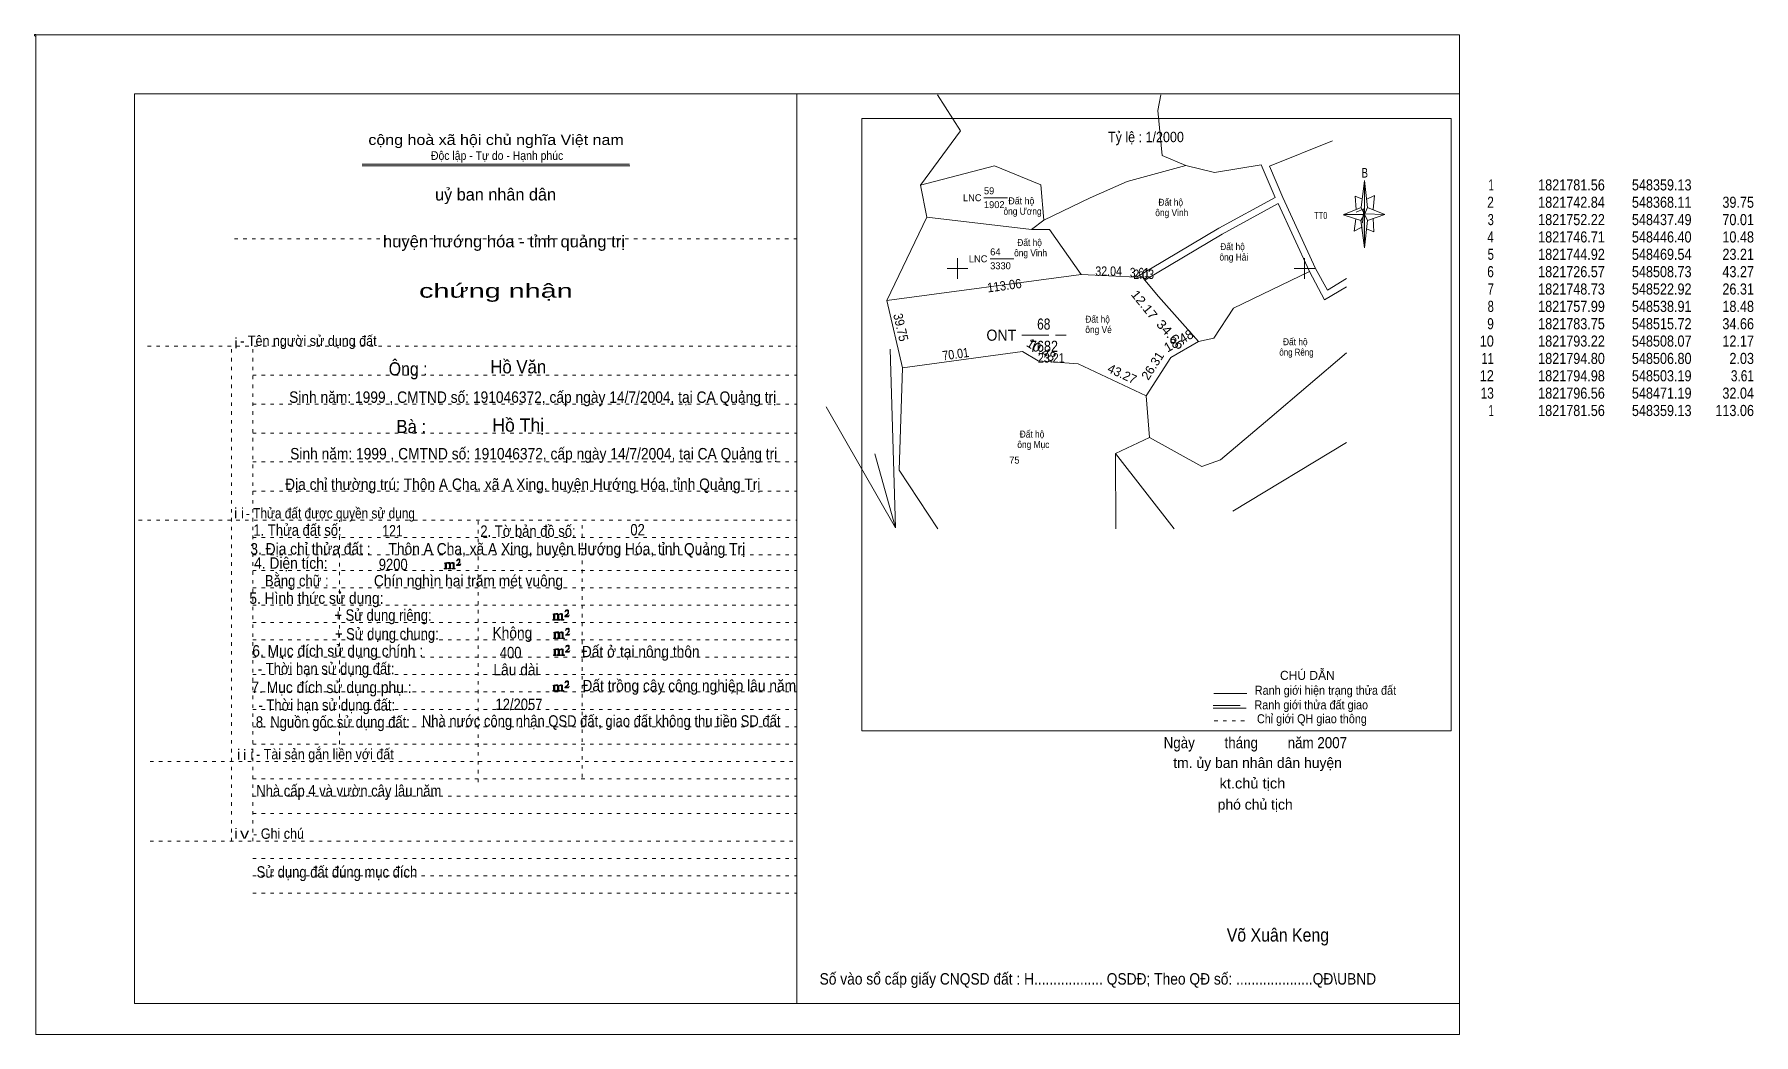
# Model space of a CAD drawing. Header units: centimetres. Extents: x -1.6 to 48, y -3.3 to 25.5.
import ezdxf
from ezdxf.enums import TextEntityAlignment as Align

# ---------------------------------------------------------------- set-up
doc = ezdxf.new("R2010")
doc.units = ezdxf.units.CM
doc.header["$LTSCALE"] = 0.13
doc.linetypes.add('DOTTED', pattern=[1.5, 0.3, -1.2])
doc.linetypes.add('LONG_DASHED', pattern=[7.5, 6, -1.5])
for name, color, linetype, lineweight in [('1', 7, 'DOTTED', 13), ('22', 7, 'Continuous', 13), ('33', 7, 'LONG_DASHED', 13), ('4', 7, 'Continuous', 13), ('5', 7, 'Continuous', 13), ('50', 7, 'Continuous', 13), ('52', 7, 'Continuous', 13), ('53', 7, 'Continuous', 13)]:
    doc.layers.add(name, color=color, linetype=linetype, lineweight=lineweight)
for name, color, linetype in [('10', 7, 'Continuous'), ('23', 7, 'Continuous'), ('30', 7, 'Continuous')]:
    doc.layers.add(name, color=color, linetype=linetype)

msp = doc.modelspace()

# ---------------------------------------------------------------- hatches: boundary and pattern name
at = {"layer": '5'}
msp.add_hatch(color=256, dxfattribs=at).paths.add_polyline_path([(36.77, 20.31), (36.77, 19.35), (36.67, 20.13)])
at = {"layer": '50'}
for points in [[(10.27, 10.13), (10.27, 10.12), (10.27, 10.11), (10.25, 10.11), (10.24, 10.11), (10.24, 10.1), (10.33, 10.1), (10.33, 10.11), (10.32, 10.11), (10.31, 10.11), (10.31, 10.12), (10.31, 10.13), (10.31, 10.24), (10.31, 10.25), (10.32, 10.26), (10.34, 10.26), (10.35, 10.26), (10.36, 10.26), (10.37, 10.25), (10.39, 10.22), (10.39, 10.13), (10.37, 10.12), (10.37, 10.11), (10.36, 10.11), (10.35, 10.11), (10.35, 10.1), (10.44, 10.1), (10.44, 10.11), (10.43, 10.11), (10.42, 10.11), (10.42, 10.12), (10.42, 10.13), (10.42, 10.24), (10.44, 10.26), (10.45, 10.26), (10.46, 10.26), (10.49, 10.26), (10.49, 10.25), (10.5, 10.24), (10.5, 10.22), (10.5, 10.13), (10.5, 10.12), (10.49, 10.11), (10.49, 10.11), (10.47, 10.11), (10.47, 10.1), (10.56, 10.1), (10.56, 10.11), (10.55, 10.11), (10.54, 10.11), (10.53, 10.12), (10.53, 10.13), (10.53, 10.2), (10.53, 10.25), (10.53, 10.26), (10.52, 10.27), (10.5, 10.28), (10.47, 10.28), (10.46, 10.28), (10.44, 10.27), (10.41, 10.25), (10.41, 10.26), (10.4, 10.28), (10.39, 10.28), (10.37, 10.28), (10.35, 10.28), (10.34, 10.28), (10.32, 10.26), (10.31, 10.26), (10.31, 10.25), (10.31, 10.25), (10.31, 10.26), (10.31, 10.28), (10.24, 10.26), (10.24, 10.26), (10.25, 10.26), (10.27, 10.25), (10.27, 10.24), (10.27, 10.23)], [(10.69, 10.19), (10.72, 10.24), (10.72, 10.24), (10.71, 10.22), (10.69, 10.22), (10.68, 10.22), (10.63, 10.22), (10.66, 10.26), (10.67, 10.27), (10.69, 10.28), (10.69, 10.3), (10.69, 10.32), (10.69, 10.34), (10.69, 10.35), (10.69, 10.37), (10.68, 10.38), (10.67, 10.38), (10.66, 10.39), (10.65, 10.39), (10.63, 10.38), (10.63, 10.38), (10.62, 10.37), (10.61, 10.35), (10.59, 10.33), (10.61, 10.33), (10.61, 10.35), (10.62, 10.35), (10.63, 10.36), (10.65, 10.36), (10.66, 10.36), (10.67, 10.35), (10.68, 10.35), (10.68, 10.32), (10.68, 10.3), (10.66, 10.28), (10.66, 10.26), (10.65, 10.25), (10.59, 10.2), (10.59, 10.19)], [(13.39, 8.66), (13.39, 8.65), (13.39, 8.64), (13.38, 8.64), (13.37, 8.64), (13.37, 8.62), (13.45, 8.62), (13.45, 8.64), (13.44, 8.64), (13.43, 8.64), (13.43, 8.65), (13.43, 8.66), (13.43, 8.77), (13.43, 8.78), (13.44, 8.79), (13.47, 8.79), (13.48, 8.79), (13.49, 8.79), (13.5, 8.78), (13.51, 8.74), (13.51, 8.66), (13.5, 8.65), (13.5, 8.64), (13.49, 8.64), (13.48, 8.64), (13.48, 8.62), (13.57, 8.62), (13.57, 8.64), (13.55, 8.64), (13.54, 8.64), (13.54, 8.65), (13.54, 8.66), (13.54, 8.77), (13.57, 8.79), (13.58, 8.79), (13.59, 8.79), (13.61, 8.79), (13.61, 8.78), (13.62, 8.77), (13.62, 8.74), (13.62, 8.66), (13.62, 8.65), (13.61, 8.64), (13.61, 8.64), (13.6, 8.64), (13.6, 8.62), (13.69, 8.62), (13.69, 8.64), (13.67, 8.64), (13.66, 8.64), (13.65, 8.65), (13.65, 8.66), (13.65, 8.73), (13.65, 8.78), (13.65, 8.79), (13.64, 8.8), (13.62, 8.81), (13.6, 8.81), (13.59, 8.81), (13.57, 8.8), (13.53, 8.78), (13.53, 8.79), (13.52, 8.81), (13.51, 8.81), (13.5, 8.81), (13.48, 8.81), (13.47, 8.81), (13.44, 8.79), (13.43, 8.79), (13.43, 8.78), (13.43, 8.78), (13.43, 8.79), (13.43, 8.81), (13.37, 8.79), (13.37, 8.79), (13.38, 8.79), (13.39, 8.78), (13.39, 8.77), (13.39, 8.76)], [(13.82, 8.72), (13.84, 8.77), (13.84, 8.77), (13.83, 8.74), (13.82, 8.74), (13.81, 8.74), (13.75, 8.74), (13.79, 8.79), (13.8, 8.8), (13.82, 8.81), (13.82, 8.83), (13.82, 8.84), (13.82, 8.87), (13.82, 8.88), (13.82, 8.9), (13.81, 8.91), (13.8, 8.91), (13.79, 8.92), (13.77, 8.92), (13.75, 8.91), (13.75, 8.91), (13.74, 8.9), (13.73, 8.88), (13.72, 8.86), (13.73, 8.86), (13.73, 8.88), (13.74, 8.88), (13.75, 8.89), (13.77, 8.89), (13.79, 8.89), (13.8, 8.88), (13.81, 8.88), (13.81, 8.84), (13.81, 8.83), (13.79, 8.81), (13.79, 8.79), (13.77, 8.78), (13.72, 8.73), (13.72, 8.72)], [(13.41, 8.12), (13.41, 8.11), (13.41, 8.1), (13.4, 8.1), (13.39, 8.1), (13.39, 8.09), (13.48, 8.09), (13.48, 8.1), (13.47, 8.1), (13.45, 8.1), (13.45, 8.11), (13.45, 8.12), (13.45, 8.23), (13.45, 8.24), (13.47, 8.26), (13.49, 8.26), (13.5, 8.26), (13.51, 8.26), (13.52, 8.24), (13.53, 8.21), (13.53, 8.12), (13.52, 8.11), (13.52, 8.1), (13.51, 8.1), (13.5, 8.1), (13.5, 8.09), (13.59, 8.09), (13.59, 8.1), (13.58, 8.1), (13.57, 8.1), (13.57, 8.11), (13.57, 8.12), (13.57, 8.23), (13.59, 8.26), (13.6, 8.26), (13.61, 8.26), (13.63, 8.26), (13.63, 8.24), (13.64, 8.23), (13.64, 8.21), (13.64, 8.12), (13.64, 8.11), (13.63, 8.1), (13.63, 8.1), (13.62, 8.1), (13.62, 8.09), (13.71, 8.09), (13.71, 8.1), (13.7, 8.1), (13.69, 8.1), (13.67, 8.11), (13.67, 8.12), (13.67, 8.2), (13.67, 8.24), (13.67, 8.26), (13.66, 8.27), (13.64, 8.28), (13.62, 8.28), (13.61, 8.28), (13.59, 8.27), (13.55, 8.24), (13.55, 8.26), (13.54, 8.28), (13.53, 8.28), (13.52, 8.28), (13.5, 8.28), (13.49, 8.28), (13.47, 8.26), (13.45, 8.26), (13.45, 8.24), (13.45, 8.24), (13.45, 8.26), (13.45, 8.28), (13.39, 8.26), (13.39, 8.26), (13.4, 8.26), (13.41, 8.24), (13.41, 8.23), (13.41, 8.22)], [(13.84, 8.19), (13.86, 8.23), (13.86, 8.23), (13.85, 8.21), (13.84, 8.21), (13.83, 8.21), (13.77, 8.21), (13.81, 8.26), (13.82, 8.27), (13.84, 8.28), (13.84, 8.3), (13.84, 8.31), (13.84, 8.33), (13.84, 8.34), (13.84, 8.37), (13.83, 8.38), (13.82, 8.38), (13.81, 8.39), (13.8, 8.39), (13.77, 8.38), (13.77, 8.38), (13.76, 8.37), (13.75, 8.34), (13.74, 8.32), (13.75, 8.32), (13.75, 8.34), (13.76, 8.34), (13.77, 8.36), (13.8, 8.36), (13.81, 8.36), (13.82, 8.34), (13.83, 8.34), (13.83, 8.31), (13.83, 8.3), (13.81, 8.28), (13.81, 8.26), (13.8, 8.24), (13.74, 8.2), (13.74, 8.19)], [(13.41, 7.64), (13.41, 7.63), (13.41, 7.62), (13.4, 7.62), (13.39, 7.62), (13.39, 7.6), (13.47, 7.6), (13.47, 7.62), (13.46, 7.62), (13.45, 7.62), (13.45, 7.63), (13.45, 7.64), (13.45, 7.75), (13.45, 7.76), (13.46, 7.77), (13.49, 7.77), (13.5, 7.77), (13.51, 7.77), (13.52, 7.76), (13.53, 7.72), (13.53, 7.64), (13.52, 7.63), (13.52, 7.62), (13.51, 7.62), (13.5, 7.62), (13.5, 7.6), (13.59, 7.6), (13.59, 7.62), (13.57, 7.62), (13.56, 7.62), (13.56, 7.63), (13.56, 7.64), (13.56, 7.75), (13.59, 7.77), (13.6, 7.77), (13.61, 7.77), (13.63, 7.77), (13.63, 7.76), (13.64, 7.75), (13.64, 7.72), (13.64, 7.64), (13.64, 7.63), (13.63, 7.62), (13.63, 7.62), (13.62, 7.62), (13.62, 7.6), (13.71, 7.6), (13.71, 7.62), (13.69, 7.62), (13.68, 7.62), (13.67, 7.63), (13.67, 7.64), (13.67, 7.71), (13.67, 7.76), (13.67, 7.77), (13.66, 7.78), (13.64, 7.79), (13.62, 7.79), (13.61, 7.79), (13.59, 7.78), (13.55, 7.76), (13.55, 7.77), (13.54, 7.79), (13.53, 7.79), (13.52, 7.79), (13.5, 7.79), (13.49, 7.79), (13.46, 7.77), (13.45, 7.77), (13.45, 7.76), (13.45, 7.76), (13.45, 7.77), (13.45, 7.79), (13.39, 7.77), (13.39, 7.77), (13.4, 7.77), (13.41, 7.76), (13.41, 7.75), (13.41, 7.74)], [(13.84, 7.7), (13.86, 7.75), (13.86, 7.75), (13.85, 7.72), (13.84, 7.72), (13.83, 7.72), (13.77, 7.72), (13.81, 7.77), (13.82, 7.78), (13.84, 7.79), (13.84, 7.81), (13.84, 7.82), (13.84, 7.85), (13.84, 7.86), (13.84, 7.88), (13.83, 7.89), (13.82, 7.89), (13.81, 7.9), (13.79, 7.9), (13.77, 7.89), (13.77, 7.89), (13.76, 7.88), (13.75, 7.86), (13.74, 7.84), (13.75, 7.84), (13.75, 7.86), (13.76, 7.86), (13.77, 7.87), (13.79, 7.87), (13.81, 7.87), (13.82, 7.86), (13.83, 7.86), (13.83, 7.82), (13.83, 7.81), (13.81, 7.79), (13.81, 7.77), (13.79, 7.76), (13.74, 7.71), (13.74, 7.7)], [(13.39, 6.61), (13.39, 6.6), (13.39, 6.59), (13.38, 6.59), (13.37, 6.59), (13.37, 6.57), (13.45, 6.57), (13.45, 6.59), (13.44, 6.59), (13.43, 6.59), (13.43, 6.6), (13.43, 6.61), (13.43, 6.72), (13.43, 6.73), (13.44, 6.74), (13.47, 6.74), (13.48, 6.74), (13.49, 6.74), (13.5, 6.73), (13.51, 6.69), (13.51, 6.61), (13.5, 6.6), (13.5, 6.59), (13.49, 6.59), (13.48, 6.59), (13.48, 6.57), (13.57, 6.57), (13.57, 6.59), (13.55, 6.59), (13.54, 6.59), (13.54, 6.6), (13.54, 6.61), (13.54, 6.72), (13.57, 6.74), (13.58, 6.74), (13.59, 6.74), (13.61, 6.74), (13.61, 6.73), (13.62, 6.72), (13.62, 6.69), (13.62, 6.61), (13.62, 6.6), (13.61, 6.59), (13.61, 6.59), (13.6, 6.59), (13.6, 6.57), (13.69, 6.57), (13.69, 6.59), (13.67, 6.59), (13.66, 6.59), (13.65, 6.6), (13.65, 6.61), (13.65, 6.68), (13.65, 6.73), (13.65, 6.74), (13.64, 6.75), (13.62, 6.76), (13.6, 6.76), (13.59, 6.76), (13.57, 6.75), (13.53, 6.73), (13.53, 6.74), (13.52, 6.76), (13.51, 6.76), (13.5, 6.76), (13.48, 6.76), (13.47, 6.76), (13.44, 6.74), (13.43, 6.74), (13.43, 6.73), (13.43, 6.73), (13.43, 6.74), (13.43, 6.76), (13.37, 6.74), (13.37, 6.74), (13.38, 6.74), (13.39, 6.73), (13.39, 6.72), (13.39, 6.71)], [(13.82, 6.67), (13.84, 6.72), (13.84, 6.72), (13.83, 6.69), (13.82, 6.69), (13.81, 6.69), (13.75, 6.69), (13.79, 6.74), (13.8, 6.75), (13.82, 6.76), (13.82, 6.78), (13.82, 6.79), (13.82, 6.82), (13.82, 6.83), (13.82, 6.85), (13.81, 6.86), (13.8, 6.86), (13.79, 6.87), (13.77, 6.87), (13.75, 6.86), (13.75, 6.86), (13.74, 6.85), (13.73, 6.83), (13.72, 6.81), (13.73, 6.81), (13.73, 6.83), (13.74, 6.83), (13.75, 6.84), (13.77, 6.84), (13.79, 6.84), (13.8, 6.83), (13.81, 6.83), (13.81, 6.79), (13.81, 6.78), (13.79, 6.76), (13.79, 6.74), (13.77, 6.73), (13.72, 6.68), (13.72, 6.67)]]:
    msp.add_hatch(color=256, dxfattribs=at).paths.add_polyline_path(points)

# ---------------------------------------------------------------- linework, layer by layer
at = {"layer": '1', "linetype": 'Continuous'}
for p, q in [((1.31, -2.42), (1.31, 23.78)), ((1.31, 23.78), (39.51, 23.78)), ((20.41, -2.42), (20.41, 23.78)), ((39.51, -2.42), (39.51, 23.78)), ((7.87, 21.76), (15.58, 21.76)), ((7.87, 21.71), (15.59, 21.71)), ((36.67, 20.13), (36.16, 20.3)), ((1.31, -2.42), (39.51, -2.42))]:
    msp.add_line(p, q, dxfattribs=at)
at = {"layer": '1'}
for p, q in [((4.19, 19.61), (20.41, 19.61)), ((1.69, 16.51), (20.41, 16.51)), ((4.11, 2.25), (4.11, 16.51)), ((4.72, 2.25), (4.72, 16.51)), ((4.72, 15.68), (20.41, 15.68)), ((4.72, 14.84), (20.41, 14.84)), ((4.72, 14.01), (20.41, 14.01)), ((4.72, 13.18), (20.41, 13.18)), ((4.72, 12.34), (20.41, 12.34)), ((1.43, 11.5), (20.41, 11.5)), ((7.22, 5.05), (7.22, 11.5)), ((11.22, 3.95), (11.22, 11.5)), ((14.22, 4.09), (14.22, 11.5)), ((4.72, 11), (20.41, 11)), ((4.72, 10.5), (20.41, 10.5)), ((4.72, 10.05), (20.41, 10.05)), ((4.72, 9.55), (20.41, 9.55)), ((4.72, 9.05), (20.41, 9.05)), ((4.72, 8.55), (20.41, 8.55)), ((4.72, 8.05), (20.41, 8.05)), ((4.72, 7.55), (20.41, 7.55)), ((4.72, 7.05), (20.41, 7.05)), ((4.72, 6.55), (20.41, 6.55)), ((4.72, 6.05), (20.41, 6.05)), ((4.72, 5.55), (20.41, 5.55)), ((4.72, 5.05), (20.41, 5.05)), ((1.76, 4.55), (20.41, 4.55)), ((4.72, 4.05), (20.41, 4.05)), ((4.72, 3.55), (20.41, 3.55)), ((4.72, 3.05), (20.41, 3.05)), ((1.76, 2.25), (20.41, 2.25)), ((4.72, 1.75), (20.41, 1.75)), ((4.72, 1.25), (20.41, 1.25)), ((4.72, 0.75), (20.41, 0.75))]:
    msp.add_line(p, q, dxfattribs=at)
at = {"layer": '1', "linetype": 'Continuous'}
msp.add_lwpolyline([(-1.53, -3.32), (39.51, -3.32), (39.51, 25.48), (-1.53, 25.48)], close=True, dxfattribs=at)
msp.add_lwpolyline([(36.68, 19.93), (36.47, 19.83), (36.52, 20.18)], dxfattribs=at)
at = {"layer": '22'}
for p, q in [((23.97, 21.15), (24.15, 20.23)), ((24.15, 20.23), (23, 17.83)), ((24.15, 20.23), (27.17, 19.87)), ((27.53, 20.14), (27.17, 19.87)), ((23, 17.83), (23.45, 15.89)), ((30.48, 15.08), (30.57, 13.88)), ((23.25, 11.28), (22.65, 13.41)), ((31.28, 11.25), (29.59, 13.42)), ((32.98, 11.76), (36.25, 13.74))]:
    msp.add_line(p, q, dxfattribs=at)
for points in [[(23.97, 21.15), (25.12, 22.72), (24.46, 23.75)], [(30.9, 23.75), (30.81, 23.3), (30.94, 22.01), (31.62, 21.72)], [(35.85, 22.43), (34.03, 21.7), (34.42, 20.8), (34.42, 20.8), (35.36, 18.75), (35.7, 18.13), (36.25, 18.46)], [(23.97, 21.15), (26.1, 21.71), (27.44, 21.16), (27.53, 20.14)], [(31.62, 21.72), (29.93, 21.26), (28.86, 20.79), (27.53, 20.14)], [(33.79, 21.74), (34.2, 20.8), (32.57, 19.91), (30.2, 18.5)], [(33.79, 21.74), (32.45, 21.52), (31.62, 21.72)], [(35.19, 18.66), (34.28, 20.62), (32.67, 19.74), (30.44, 18.41)], [(28.6, 18.58), (27.69, 19.87), (27.17, 19.87)], [(30.2, 18.5), (28.6, 18.58), (23, 17.83)], [(30.2, 18.5), (30.38, 18.49), (30.44, 18.41)], [(31.99, 16.65), (30.83, 17.94), (30.44, 18.41)], [(31.99, 16.65), (32.43, 16.74), (32.99, 17.61), (35.19, 18.66)], [(35.19, 18.66), (35.62, 17.85), (36.25, 18.22)], [(23.1, 16.43), (23.25, 11.28), (21.25, 14.77)], [(30.48, 15.08), (28.52, 16), (27.36, 16.09), (26.91, 16.36), (23.45, 15.89)], [(30.48, 15.08), (31.19, 16.19), (31.99, 16.65)], [(24.47, 11.25), (23.36, 12.94), (23.45, 15.89)], [(32.08, 13.05), (32.62, 13.24), (34.04, 14.44), (36.25, 16.32)], [(32.08, 13.05), (30.57, 13.88), (29.59, 13.42), (29.6, 11.25)]]:
    msp.add_lwpolyline(points, dxfattribs=at)
at = {"layer": '33'}
msp.add_line((26.89, 16.83), (28.17, 16.83), dxfattribs=at)
at = {"layer": '4'}
for p, q in [((32.43, 6.51), (33.38, 6.51)), ((32.41, 6.08), (33.36, 6.08))]:
    msp.add_line(p, q, dxfattribs=at)
at = {"layer": '4', "linetype": 'LONG_DASHED'}
msp.add_line((32.41, 6.16), (33.36, 6.16), dxfattribs=at)
at = {"layer": '4', "linetype": 'DOTTED'}
msp.add_line((32.44, 5.72), (33.43, 5.72), dxfattribs=at)
at = {"layer": '4'}
msp.add_lwpolyline([(22.28, 23.07), (39.27, 23.07), (39.27, 5.43), (22.28, 5.43)], close=True, dxfattribs=at)
msp.add_circle((-1.55, 25.47), 0.025, dxfattribs=at)
at = {"layer": '5'}
for p, q in [((36.68, 20.51), (36.77, 21.29)), ((36.86, 20.51), (37.36, 20.31)), ((36.86, 20.13), (36.77, 19.35)), ((37.04, 19.81), (36.83, 19.89)), ((37.02, 20.19), (37.04, 19.81))]:
    msp.add_line(p, q, dxfattribs=at)
for points in [[(36.71, 20.75), (36.5, 20.83), (36.53, 20.45)], [(36.84, 20.75), (37.06, 20.85), (37.02, 20.45)], [(36.77, 20.31), (36.68, 20.51), (36.18, 20.31)], [(36.53, 20.37), (36.75, 20.47), (36.71, 20.07)], [(36.77, 20.31), (36.86, 20.13), (37.36, 20.31)]]:
    msp.add_lwpolyline(points, dxfattribs=at)
for points in [[(36.77, 21.29), (36.86, 20.51), (36.77, 20.31)], [(36.77, 20.31), (36.18, 20.31), (36.68, 20.51), (36.86, 20.13), (37.36, 20.31), (36.77, 20.33)], [(36.77, 20.31), (36.77, 19.35), (36.67, 20.13)]]:
    msp.add_lwpolyline(points, close=True, dxfattribs=at)
at = {"layer": '50'}
for points in [[(10.27, 10.13), (10.27, 10.12), (10.27, 10.11), (10.25, 10.11), (10.24, 10.11), (10.24, 10.1), (10.33, 10.1), (10.33, 10.11), (10.32, 10.11), (10.31, 10.11), (10.31, 10.12), (10.31, 10.13), (10.31, 10.24), (10.31, 10.25), (10.32, 10.26), (10.34, 10.26), (10.35, 10.26), (10.36, 10.26), (10.37, 10.25), (10.39, 10.22), (10.39, 10.13), (10.37, 10.12), (10.37, 10.11), (10.36, 10.11), (10.35, 10.11), (10.35, 10.1), (10.44, 10.1), (10.44, 10.11), (10.43, 10.11), (10.42, 10.11), (10.42, 10.12), (10.42, 10.13), (10.42, 10.24), (10.44, 10.26), (10.45, 10.26), (10.46, 10.26), (10.49, 10.26), (10.49, 10.25), (10.5, 10.24), (10.5, 10.22), (10.5, 10.13), (10.5, 10.12), (10.49, 10.11), (10.49, 10.11), (10.47, 10.11), (10.47, 10.1), (10.56, 10.1), (10.56, 10.11), (10.55, 10.11), (10.54, 10.11), (10.53, 10.12), (10.53, 10.13), (10.53, 10.2), (10.53, 10.25), (10.53, 10.26), (10.52, 10.27), (10.5, 10.28), (10.47, 10.28), (10.46, 10.28), (10.44, 10.27), (10.41, 10.25), (10.41, 10.26), (10.4, 10.28), (10.39, 10.28), (10.37, 10.28), (10.35, 10.28), (10.34, 10.28), (10.32, 10.26), (10.31, 10.26), (10.31, 10.25), (10.31, 10.25), (10.31, 10.26), (10.31, 10.28), (10.24, 10.26), (10.24, 10.26), (10.25, 10.26), (10.27, 10.25), (10.27, 10.24), (10.27, 10.23)], [(10.69, 10.19), (10.72, 10.24), (10.72, 10.24), (10.71, 10.22), (10.69, 10.22), (10.68, 10.22), (10.63, 10.22), (10.66, 10.26), (10.67, 10.27), (10.69, 10.28), (10.69, 10.3), (10.69, 10.32), (10.69, 10.34), (10.69, 10.35), (10.69, 10.37), (10.68, 10.38), (10.67, 10.38), (10.66, 10.39), (10.65, 10.39), (10.63, 10.38), (10.63, 10.38), (10.62, 10.37), (10.61, 10.35), (10.59, 10.33), (10.61, 10.33), (10.61, 10.35), (10.62, 10.35), (10.63, 10.36), (10.65, 10.36), (10.66, 10.36), (10.67, 10.35), (10.68, 10.35), (10.68, 10.32), (10.68, 10.3), (10.66, 10.28), (10.66, 10.26), (10.65, 10.25), (10.59, 10.2), (10.59, 10.19)], [(13.39, 8.66), (13.39, 8.65), (13.39, 8.64), (13.38, 8.64), (13.37, 8.64), (13.37, 8.62), (13.45, 8.62), (13.45, 8.64), (13.44, 8.64), (13.43, 8.64), (13.43, 8.65), (13.43, 8.66), (13.43, 8.77), (13.43, 8.78), (13.44, 8.79), (13.47, 8.79), (13.48, 8.79), (13.49, 8.79), (13.5, 8.78), (13.51, 8.74), (13.51, 8.66), (13.5, 8.65), (13.5, 8.64), (13.49, 8.64), (13.48, 8.64), (13.48, 8.62), (13.57, 8.62), (13.57, 8.64), (13.55, 8.64), (13.54, 8.64), (13.54, 8.65), (13.54, 8.66), (13.54, 8.77), (13.57, 8.79), (13.58, 8.79), (13.59, 8.79), (13.61, 8.79), (13.61, 8.78), (13.62, 8.77), (13.62, 8.74), (13.62, 8.66), (13.62, 8.65), (13.61, 8.64), (13.61, 8.64), (13.6, 8.64), (13.6, 8.62), (13.69, 8.62), (13.69, 8.64), (13.67, 8.64), (13.66, 8.64), (13.65, 8.65), (13.65, 8.66), (13.65, 8.73), (13.65, 8.78), (13.65, 8.79), (13.64, 8.8), (13.62, 8.81), (13.6, 8.81), (13.59, 8.81), (13.57, 8.8), (13.53, 8.78), (13.53, 8.79), (13.52, 8.81), (13.51, 8.81), (13.5, 8.81), (13.48, 8.81), (13.47, 8.81), (13.44, 8.79), (13.43, 8.79), (13.43, 8.78), (13.43, 8.78), (13.43, 8.79), (13.43, 8.81), (13.37, 8.79), (13.37, 8.79), (13.38, 8.79), (13.39, 8.78), (13.39, 8.77), (13.39, 8.76)], [(13.82, 8.72), (13.84, 8.77), (13.84, 8.77), (13.83, 8.74), (13.82, 8.74), (13.81, 8.74), (13.75, 8.74), (13.79, 8.79), (13.8, 8.8), (13.82, 8.81), (13.82, 8.83), (13.82, 8.84), (13.82, 8.87), (13.82, 8.88), (13.82, 8.9), (13.81, 8.91), (13.8, 8.91), (13.79, 8.92), (13.77, 8.92), (13.75, 8.91), (13.75, 8.91), (13.74, 8.9), (13.73, 8.88), (13.72, 8.86), (13.73, 8.86), (13.73, 8.88), (13.74, 8.88), (13.75, 8.89), (13.77, 8.89), (13.79, 8.89), (13.8, 8.88), (13.81, 8.88), (13.81, 8.84), (13.81, 8.83), (13.79, 8.81), (13.79, 8.79), (13.77, 8.78), (13.72, 8.73), (13.72, 8.72)], [(13.41, 8.12), (13.41, 8.11), (13.41, 8.1), (13.4, 8.1), (13.39, 8.1), (13.39, 8.09), (13.48, 8.09), (13.48, 8.1), (13.47, 8.1), (13.45, 8.1), (13.45, 8.11), (13.45, 8.12), (13.45, 8.23), (13.45, 8.24), (13.47, 8.26), (13.49, 8.26), (13.5, 8.26), (13.51, 8.26), (13.52, 8.24), (13.53, 8.21), (13.53, 8.12), (13.52, 8.11), (13.52, 8.1), (13.51, 8.1), (13.5, 8.1), (13.5, 8.09), (13.59, 8.09), (13.59, 8.1), (13.58, 8.1), (13.57, 8.1), (13.57, 8.11), (13.57, 8.12), (13.57, 8.23), (13.59, 8.26), (13.6, 8.26), (13.61, 8.26), (13.63, 8.26), (13.63, 8.24), (13.64, 8.23), (13.64, 8.21), (13.64, 8.12), (13.64, 8.11), (13.63, 8.1), (13.63, 8.1), (13.62, 8.1), (13.62, 8.09), (13.71, 8.09), (13.71, 8.1), (13.7, 8.1), (13.69, 8.1), (13.67, 8.11), (13.67, 8.12), (13.67, 8.2), (13.67, 8.24), (13.67, 8.26), (13.66, 8.27), (13.64, 8.28), (13.62, 8.28), (13.61, 8.28), (13.59, 8.27), (13.55, 8.24), (13.55, 8.26), (13.54, 8.28), (13.53, 8.28), (13.52, 8.28), (13.5, 8.28), (13.49, 8.28), (13.47, 8.26), (13.45, 8.26), (13.45, 8.24), (13.45, 8.24), (13.45, 8.26), (13.45, 8.28), (13.39, 8.26), (13.39, 8.26), (13.4, 8.26), (13.41, 8.24), (13.41, 8.23), (13.41, 8.22)], [(13.84, 8.19), (13.86, 8.23), (13.86, 8.23), (13.85, 8.21), (13.84, 8.21), (13.83, 8.21), (13.77, 8.21), (13.81, 8.26), (13.82, 8.27), (13.84, 8.28), (13.84, 8.3), (13.84, 8.31), (13.84, 8.33), (13.84, 8.34), (13.84, 8.37), (13.83, 8.38), (13.82, 8.38), (13.81, 8.39), (13.8, 8.39), (13.77, 8.38), (13.77, 8.38), (13.76, 8.37), (13.75, 8.34), (13.74, 8.32), (13.75, 8.32), (13.75, 8.34), (13.76, 8.34), (13.77, 8.36), (13.8, 8.36), (13.81, 8.36), (13.82, 8.34), (13.83, 8.34), (13.83, 8.31), (13.83, 8.3), (13.81, 8.28), (13.81, 8.26), (13.8, 8.24), (13.74, 8.2), (13.74, 8.19)], [(13.41, 7.64), (13.41, 7.63), (13.41, 7.62), (13.4, 7.62), (13.39, 7.62), (13.39, 7.6), (13.47, 7.6), (13.47, 7.62), (13.46, 7.62), (13.45, 7.62), (13.45, 7.63), (13.45, 7.64), (13.45, 7.75), (13.45, 7.76), (13.46, 7.77), (13.49, 7.77), (13.5, 7.77), (13.51, 7.77), (13.52, 7.76), (13.53, 7.72), (13.53, 7.64), (13.52, 7.63), (13.52, 7.62), (13.51, 7.62), (13.5, 7.62), (13.5, 7.6), (13.59, 7.6), (13.59, 7.62), (13.57, 7.62), (13.56, 7.62), (13.56, 7.63), (13.56, 7.64), (13.56, 7.75), (13.59, 7.77), (13.6, 7.77), (13.61, 7.77), (13.63, 7.77), (13.63, 7.76), (13.64, 7.75), (13.64, 7.72), (13.64, 7.64), (13.64, 7.63), (13.63, 7.62), (13.63, 7.62), (13.62, 7.62), (13.62, 7.6), (13.71, 7.6), (13.71, 7.62), (13.69, 7.62), (13.68, 7.62), (13.67, 7.63), (13.67, 7.64), (13.67, 7.71), (13.67, 7.76), (13.67, 7.77), (13.66, 7.78), (13.64, 7.79), (13.62, 7.79), (13.61, 7.79), (13.59, 7.78), (13.55, 7.76), (13.55, 7.77), (13.54, 7.79), (13.53, 7.79), (13.52, 7.79), (13.5, 7.79), (13.49, 7.79), (13.46, 7.77), (13.45, 7.77), (13.45, 7.76), (13.45, 7.76), (13.45, 7.77), (13.45, 7.79), (13.39, 7.77), (13.39, 7.77), (13.4, 7.77), (13.41, 7.76), (13.41, 7.75), (13.41, 7.74)], [(13.84, 7.7), (13.86, 7.75), (13.86, 7.75), (13.85, 7.72), (13.84, 7.72), (13.83, 7.72), (13.77, 7.72), (13.81, 7.77), (13.82, 7.78), (13.84, 7.79), (13.84, 7.81), (13.84, 7.82), (13.84, 7.85), (13.84, 7.86), (13.84, 7.88), (13.83, 7.89), (13.82, 7.89), (13.81, 7.9), (13.79, 7.9), (13.77, 7.89), (13.77, 7.89), (13.76, 7.88), (13.75, 7.86), (13.74, 7.84), (13.75, 7.84), (13.75, 7.86), (13.76, 7.86), (13.77, 7.87), (13.79, 7.87), (13.81, 7.87), (13.82, 7.86), (13.83, 7.86), (13.83, 7.82), (13.83, 7.81), (13.81, 7.79), (13.81, 7.77), (13.79, 7.76), (13.74, 7.71), (13.74, 7.7)], [(13.39, 6.61), (13.39, 6.6), (13.39, 6.59), (13.38, 6.59), (13.37, 6.59), (13.37, 6.57), (13.45, 6.57), (13.45, 6.59), (13.44, 6.59), (13.43, 6.59), (13.43, 6.6), (13.43, 6.61), (13.43, 6.72), (13.43, 6.73), (13.44, 6.74), (13.47, 6.74), (13.48, 6.74), (13.49, 6.74), (13.5, 6.73), (13.51, 6.69), (13.51, 6.61), (13.5, 6.6), (13.5, 6.59), (13.49, 6.59), (13.48, 6.59), (13.48, 6.57), (13.57, 6.57), (13.57, 6.59), (13.55, 6.59), (13.54, 6.59), (13.54, 6.6), (13.54, 6.61), (13.54, 6.72), (13.57, 6.74), (13.58, 6.74), (13.59, 6.74), (13.61, 6.74), (13.61, 6.73), (13.62, 6.72), (13.62, 6.69), (13.62, 6.61), (13.62, 6.6), (13.61, 6.59), (13.61, 6.59), (13.6, 6.59), (13.6, 6.57), (13.69, 6.57), (13.69, 6.59), (13.67, 6.59), (13.66, 6.59), (13.65, 6.6), (13.65, 6.61), (13.65, 6.68), (13.65, 6.73), (13.65, 6.74), (13.64, 6.75), (13.62, 6.76), (13.6, 6.76), (13.59, 6.76), (13.57, 6.75), (13.53, 6.73), (13.53, 6.74), (13.52, 6.76), (13.51, 6.76), (13.5, 6.76), (13.48, 6.76), (13.47, 6.76), (13.44, 6.74), (13.43, 6.74), (13.43, 6.73), (13.43, 6.73), (13.43, 6.74), (13.43, 6.76), (13.37, 6.74), (13.37, 6.74), (13.38, 6.74), (13.39, 6.73), (13.39, 6.72), (13.39, 6.71)], [(13.82, 6.67), (13.84, 6.72), (13.84, 6.72), (13.83, 6.69), (13.82, 6.69), (13.81, 6.69), (13.75, 6.69), (13.79, 6.74), (13.8, 6.75), (13.82, 6.76), (13.82, 6.78), (13.82, 6.79), (13.82, 6.82), (13.82, 6.83), (13.82, 6.85), (13.81, 6.86), (13.8, 6.86), (13.79, 6.87), (13.77, 6.87), (13.75, 6.86), (13.75, 6.86), (13.74, 6.85), (13.73, 6.83), (13.72, 6.81), (13.73, 6.81), (13.73, 6.83), (13.74, 6.83), (13.75, 6.84), (13.77, 6.84), (13.79, 6.84), (13.8, 6.83), (13.81, 6.83), (13.81, 6.79), (13.81, 6.78), (13.79, 6.76), (13.79, 6.74), (13.77, 6.73), (13.72, 6.68), (13.72, 6.67)]]:
    msp.add_lwpolyline(points, close=True, dxfattribs=at)
at = {"layer": '52'}
for p, q in [((25.8, 20.79), (26.48, 20.79)), ((25.98, 19.03), (26.66, 19.03))]:
    msp.add_line(p, q, dxfattribs=at)
at = {"layer": '53'}
for p, q in [((25.04, 18.45), (25.04, 19.05)), ((35.04, 18.45), (35.04, 19.05)), ((24.74, 18.75), (25.34, 18.75)), ((34.74, 18.75), (35.34, 18.75))]:
    msp.add_line(p, q, dxfattribs=at)

# ---------------------------------------------------------------- texts
at = {"layer": '1'}
for s, height, width, p in [('cộng hoà xã hội chủ nghĩa Việt nam', 0.3, 1.15, (11.735, 22.31)), ('Độc lập - Tự do - Hạnh phúc', 0.25, 0.9, (11.765, 21.88)), ('chứng nhận', 0.4, 1.55, (11.73, 17.91)), ('- Tên người sử dụng đất', 0.3, 0.9, (6.325, 16.52)), ('- Thửa đất được quyền sử dụng', 0.3, 0.85, (6.96, 11.55)), ('- Tài sản gắn liền với đất ', 0.3, 0.9, (6.85, 4.61)), ('v', 0.3, 1.3, (4.485, 2.32)), ('- Ghi chú', 0.3, 0.9, (5.465, 2.32))]:
    msp.add_text(s, height=height, dxfattribs=dict(at, width=width)).set_placement(p, align=Align.CENTER)
for s, height, p in [('uỷ ban nhân dân', 0.35, (11.72, 20.71)), ('i', 0.3, (4.235, 16.45)), ('i', 0.3, (4.225, 11.55)), ('i', 0.3, (4.425, 11.55)), ('i', 0.3, (4.315, 4.6)), ('i', 0.3, (4.485, 4.59)), ('i', 0.3, (4.695, 4.6)), ('i', 0.3, (4.235, 2.32))]:
    msp.add_text(s, height=height, dxfattribs=at).set_placement(p, align=Align.CENTER)
at = {"layer": '10', "width": 0.9}
for s, height, p in [('Tỷ lệ : 1/2000', 0.3, (30.47, 22.39)), ('Võ Xuân Keng', 0.38, (34.275, -0.64))]:
    msp.add_text(s, height=height, dxfattribs=at).set_placement(p, align=Align.CENTER)
at = {"layer": '23'}
for s, width, p in [('Đất hộ', 0.95, (26.88, 20.6)), (' ông Ương', 0.9, (26.88, 20.3)), ('ông Vinh', 0.9, (31.215, 20.26)), ('Đất hộ ', 0.9, (31.22, 20.56)), ('Đất hộ ', 0.9, (27.15, 19.4)), ('Đất hộ ', 0.9, (33, 19.28)), ('ông Vinh', 0.9, (27.145, 19.1)), ('ông Hải', 0.9, (33.005, 18.98)), ('Đất hộ ', 0.9, (29.11, 17.19)), ('ông Vé', 0.9, (29.105, 16.89)), ('ông Rêng', 0.85, (34.81, 16.24)), ('Đất hộ ', 0.9, (34.81, 16.54)), ('Đất hộ ', 0.9, (27.22, 13.88)), ('ông Mục', 0.9, (27.225, 13.58))]:
    msp.add_text(s, height=0.2, dxfattribs=dict(at, width=width)).set_placement(p, align=Align.CENTER)
at = {"layer": '30'}
for s, width, p in [('1', 0.65, (40.5, 21)), ('1821781.56', 0.85, (43.7, 21)), ('548359.13', 0.85, (46.2, 21)), ('548359.13', 0.85, (46.2, 21)), ('2', 0.8, (40.5, 20.5)), ('1821742.84', 0.85, (43.7, 20.5)), ('548368.11', 0.85, (46.2, 20.5)), ('39.75', 0.85, (48, 20.5)), ('3', 0.75, (40.5, 20)), ('1821752.22', 0.85, (43.7, 20)), ('548437.49', 0.85, (46.2, 20)), ('70.01', 0.85, (48, 20)), ('4', 0.8, (40.5, 19.5)), ('1821746.71', 0.85, (43.7, 19.5)), ('548446.40', 0.85, (46.2, 19.5)), ('10.48', 0.85, (48, 19.5)), ('5', 0.75, (40.5, 19)), ('1821744.92', 0.85, (43.7, 19)), ('548469.54', 0.85, (46.2, 19)), ('23.21', 0.85, (48, 19)), ('6', 0.8, (40.5, 18.5)), ('1821726.57', 0.85, (43.7, 18.5)), ('548508.73', 0.85, (46.2, 18.5)), ('43.27', 0.85, (48, 18.5)), ('7', 0.75, (40.5, 18)), ('1821748.73', 0.85, (43.7, 18)), ('548522.92', 0.85, (46.2, 18)), ('26.31', 0.85, (48, 18)), ('8', 0.75, (40.5, 17.5)), ('1821757.99', 0.85, (43.7, 17.5)), ('548538.91', 0.85, (46.2, 17.5)), ('18.48', 0.85, (48, 17.5)), ('9', 0.8, (40.5, 17)), ('1821783.75', 0.85, (43.7, 17)), ('548515.72', 0.85, (46.2, 17)), ('34.66', 0.85, (48, 17)), ('10', 0.85, (40.5, 16.5)), ('1821793.22', 0.85, (43.7, 16.5)), ('548508.07', 0.85, (46.2, 16.5)), ('12.17', 0.85, (48, 16.5)), ('11', 0.75, (40.5, 16)), ('1821794.80', 0.85, (43.7, 16)), ('548506.80', 0.85, (46.2, 16)), ('2.03', 0.85, (48, 16)), ('12', 0.85, (40.5, 15.5)), ('1821794.98', 0.85, (43.7, 15.5)), ('548503.19', 0.85, (46.2, 15.5)), ('3.61', 0.8, (48, 15.5)), ('13', 0.8, (40.5, 15)), ('1821796.56', 0.85, (43.7, 15)), ('548471.19', 0.85, (46.2, 15)), ('32.04', 0.85, (48, 15)), ('1', 0.65, (40.5, 14.5)), ('1821781.56', 0.85, (43.7, 14.5)), ('548359.13', 0.85, (46.2, 14.5)), ('113.06', 0.85, (48, 14.5))]:
    msp.add_text(s, height=0.32, dxfattribs=dict(at, width=width)).set_placement(p, align=Align.RIGHT)
for s, height, rotation, width, p in [('113.06', 0.27, 7.624, 0.9, (26.407, 18.125)), ('12.17', 0.26, 308.932, 1.1, (30.322, 17.627)), ('39.75', 0.27, 283.057, 0.9, (23.274, 17.026)), ('34.66', 0.27, 311.995, 1.1, (31.082, 16.76)), ('70.01', 0.27, 7.7, 0.85, (25.002, 16.153))]:
    msp.add_text(s, height=height, rotation=rotation, dxfattribs=dict(at, width=width)).set_placement(p, align=Align.CENTER)
for s, width, p in [('32.04', 0.85, (29.395, 18.54)), ('3.61', 0.8, (30.29, 18.5)), ('2.03', 0.85, (30.405, 18.45)), ('23.21', 0.85, (27.74, 16.04))]:
    msp.add_text(s, height=0.27, dxfattribs=dict(at, width=width)).set_placement(p, align=Align.CENTER)
for s, height, rotation, p in [('18.48', 0.27, 30.076, (31.482, 16.553)), ('10.48', 0.27, 328.267, (27.384, 16.29)), ('43.27', 0.26, 334.91, (29.73, 15.597)), ('26.31', 0.26, 57.367, (30.773, 15.88))]:
    msp.add_text(s, height=height, rotation=rotation, dxfattribs=at).set_placement(p, align=Align.CENTER)
at = {"layer": '33', "width": 0.95}
msp.add_text('ONT', height=0.32, dxfattribs=at).set_placement((26.73, 16.67), align=Align.RIGHT)
at = {"layer": '33'}
for s, width, p in [('68', 0.8, (27.525, 16.99)), ('7682', 0.85, (27.53, 16.35))]:
    msp.add_text(s, height=0.32, dxfattribs=dict(at, width=width)).set_placement(p, align=Align.CENTER)
at = {"layer": '4'}
msp.add_text('CHÚ DẪN', height=0.2591, dxfattribs=at).set_placement((35.125, 6.9), align=Align.CENTER)
at = {"layer": '4', "width": 0.9}
for s, p in [('Ranh giới hiện trạng thửa đất', (35.645, 6.47)), ('Ranh giới thửa đất giao ', (35.28, 6.05)), ('Chỉ giới QH giao thông', (35.255, 5.65))]:
    msp.add_text(s, height=0.2591, dxfattribs=at).set_placement(p, align=Align.CENTER)
at = {"layer": '5', "width": 0.75}
msp.add_text('B', height=0.276, dxfattribs=at).set_placement((36.78, 21.37), align=Align.CENTER)
at = {"layer": '50'}
for s, height, width, p in [('  huyện hướng hóa - tỉnh quảng trị', 0.34, 1.05, (11.83, 19.36)), ('Ông :', 0.38, 0.9, (9.2, 15.67)), ('Hồ Văn', 0.38, 0.95, (12.375, 15.73)), ('Sinh năm: 1999 , CMTND số: 191046372, cấp ngày 14/7/2004, tại CA Quảng trị', 0.33, 0.9, (12.79, 14.88)), ('Bà :', 0.38, 0.95, (9.29, 14.01)), ('Sinh năm: 1999 , CMTND số: 191046372, cấp ngày 14/7/2004, tại CA Quảng trị', 0.33, 0.9, (12.82, 13.25)), ('Địa chỉ thường trú: Thôn A Cha, xã A Xing, huyện Hướng Hóa, tỉnh Quảng Trị', 0.33, 0.9, (12.505, 12.37)), ('1. Thửa đất số:  ', 0.33, 0.85, (6.115, 11.05)), ('121', 0.33, 0.8, (8.75, 11.03)), ('2. Tờ bản đồ số:  ', 0.33, 0.85, (12.76, 11.02)), ('02', 0.33, 0.85, (15.815, 11.06)), ('3. Địa chỉ thửa đất : ', 0.33, 0.9, (6.44, 10.51)), ('4. Diện tích: ', 0.33, 0.9, (5.875, 10.1)), ('Thôn A Cha, xã A Xing, huyện Hướng Hóa, tỉnh Quảng Trị', 0.33, 0.9, (13.775, 10.51)), ('Bằng chữ :', 0.33, 0.85, (5.99, 9.59)), ('Chín nghìn hai trăm mét vuông', 0.33, 0.9, (10.94, 9.59)), ('9200', 0.33, 0.85, (8.77, 10.06)), ('5. Hình thức sử dụng:', 0.33, 0.9, (6.555, 9.09)), ('+ Sử dụng riêng:', 0.33, 0.85, (8.475, 8.6)), ('Không', 0.33, 0.9, (12.205, 8.09)), ('6. Mục đích sử dụng chính :', 0.33, 0.9, (7.17, 7.57)), ('+ Sử dụng chung:', 0.33, 0.85, (8.585, 8.06)), ('400', 0.33, 0.85, (12.155, 7.52)), ('Đất ở tại nông thôn', 0.33, 0.9, (15.905, 7.55)), ('- Thời hạn sử dụng đất:', 0.33, 0.85, (6.835, 7.06)), ('Lâu dài', 0.33, 0.9, (12.31, 7.03)), ('7. Mục đích sử dụng phụ :', 0.33, 0.9, (6.99, 6.52)), ('Đất trồng cây công nghiệp lâu năm', 0.33, 0.9, (17.305, 6.57)), ('- Thời hạn sử dụng đất:', 0.33, 0.85, (6.855, 6.01)), ('12/2057', 0.33, 0.85, (12.395, 6.03)), ('8. Nguồn gốc sử dụng đất:', 0.33, 0.85, (7.03, 5.52)), ('Nhà nước công nhận QSD đất, giao đất không thu tiền SD đất', 0.33, 0.85, (14.765, 5.55)), ('Ngày        tháng        năm 2007', 0.32, 0.9, (33.625, 4.93)), ('kt.chủ tịch', 0.3, 1.05, (33.54, 3.77)), ('Nhà cấp 4 và vườn cây lâu năm', 0.33, 0.85, (7.49, 3.54)), ('Sử dụng đất đúng mục đích ', 0.33, 0.85, (7.2, 1.2)), ('Số vào sổ cấp giấy CNQSD đất : H.................. QSDĐ; Theo QĐ số: ....................QĐ\\UBND', 0.33, 0.9, (29.085, -1.88))]:
    msp.add_text(s, height=height, dxfattribs=dict(at, width=width)).set_placement(p, align=Align.CENTER)
for s, height, p in [('Hồ Thị', 0.38, (12.375, 14.05)), ('tm. ủy ban nhân dân huyện ', 0.3, (33.745, 4.36)), ('phó chủ tịch', 0.3, (33.62, 3.16))]:
    msp.add_text(s, height=height, dxfattribs=at).set_placement(p, align=Align.CENTER)
at = {"layer": '52'}
for p in [(25.73, 20.69), (25.9, 18.93)]:
    msp.add_text('LNC', height=0.2, dxfattribs=at).set_placement(p, align=Align.RIGHT)
for s, p in [('59', (25.8, 20.89)), ('1902', (25.8, 20.49)), ('64', (25.98, 19.13)), ('3330', (25.98, 18.73)), ('75', (26.53, 13.13))]:
    msp.add_text(s, height=0.2, dxfattribs=at).set_placement(p)
at = {"layer": '52', "width": 0.8}
msp.add_text('TT0', height=0.2, dxfattribs=at).set_placement((35.7, 20.18), align=Align.RIGHT)

doc.saveas('drawing.dxf')
